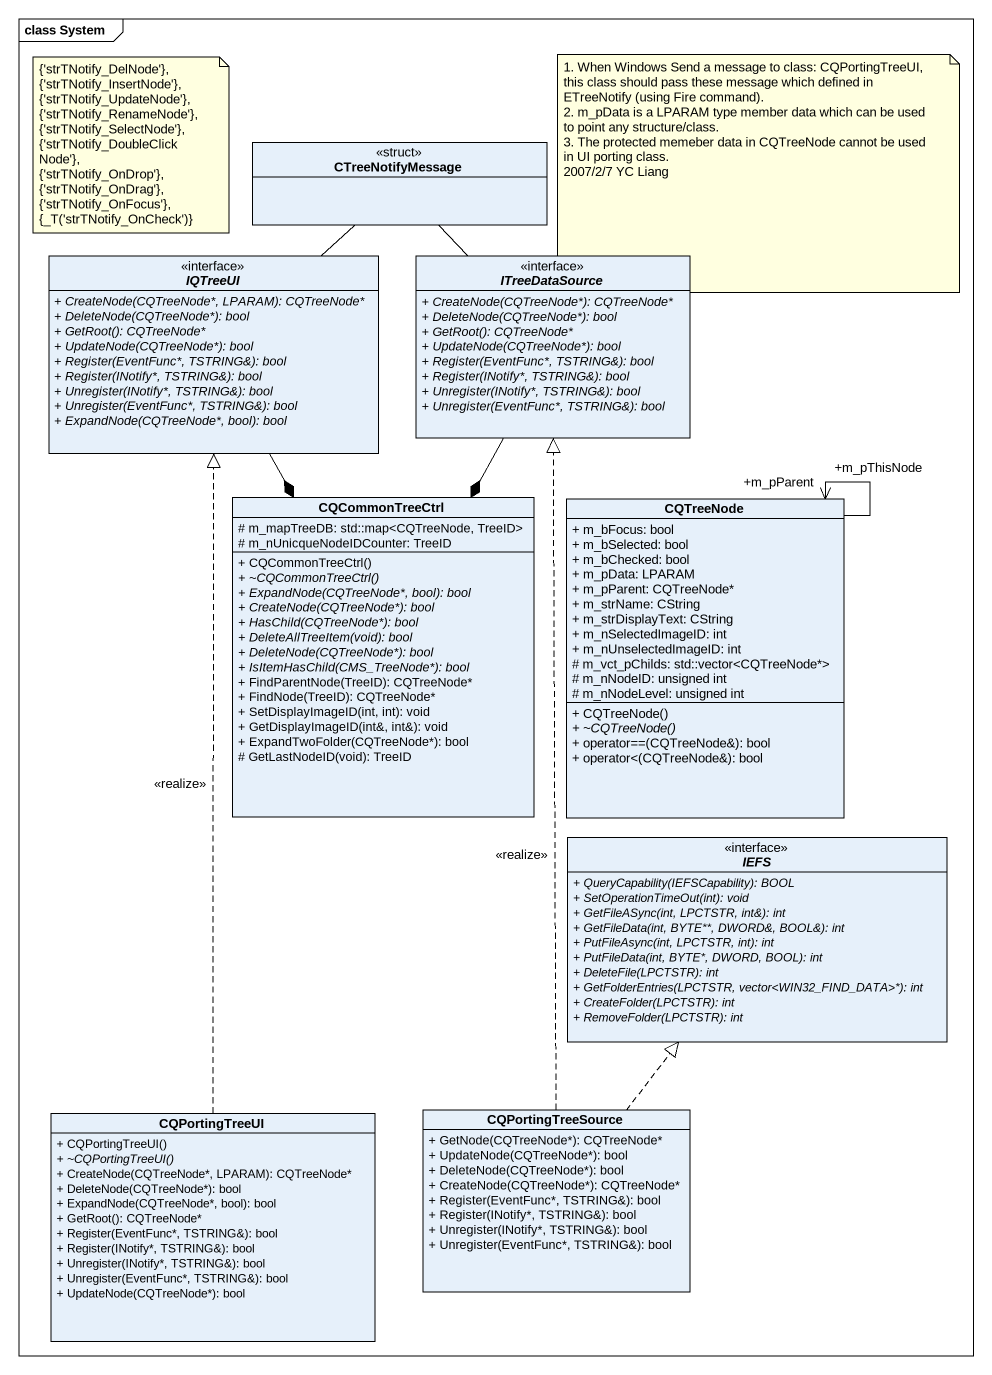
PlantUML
@startuml
mainframe class System
hide circle
hide empty members
skinparam classAttributeIconSize 0
class CTreeNotifyMessage <<struct>>
abstract class IQTreeUI <<interface>> {
  {abstract} + CreateNode(CQTreeNode*, LPARAM): CQTreeNode*
  {abstract} + DeleteNode(CQTreeNode*): bool
  {abstract} + GetRoot(): CQTreeNode*
  {abstract} + UpdateNode(CQTreeNode*): bool
  {abstract} + Register(EventFunc*, TSTRING&): bool
  {abstract} + Register(INotify*, TSTRING&): bool
  {abstract} + Unregister(INotify*, TSTRING&): bool
  {abstract} + Unregister(EventFunc*, TSTRING&): bool
  {abstract} + ExpandNode(CQTreeNode*, bool): bool
}
abstract class ITreeDataSource <<interface>> {
  {abstract} + CreateNode(CQTreeNode*): CQTreeNode*
  {abstract} + DeleteNode(CQTreeNode*): bool
  {abstract} + GetRoot(): CQTreeNode*
  {abstract} + UpdateNode(CQTreeNode*): bool
  {abstract} + Register(EventFunc*, TSTRING&): bool
  {abstract} + Register(INotify*, TSTRING&): bool
  {abstract} + Unregister(INotify*, TSTRING&): bool
  {abstract} + Unregister(EventFunc*, TSTRING&): bool
}
class CQCommonTreeCtrl {
  # m_mapTreeDB: std::map<CQTreeNode, TreeID>
  # m_nUnicqueNodeIDCounter: TreeID
  + CQCommonTreeCtrl()
  {abstract} + ~CQCommonTreeCtrl()
  {abstract} + ExpandNode(CQTreeNode*, bool): bool
  {abstract} + CreateNode(CQTreeNode*): bool
  {abstract} + HasChild(CQTreeNode*): bool
  {abstract} + DeleteAllTreeItem(void): bool
  {abstract} + DeleteNode(CQTreeNode*): bool
  {abstract} + IsItemHasChild(CMS_TreeNode*): bool
  + FindParentNode(TreeID): CQTreeNode*
  + FindNode(TreeID): CQTreeNode*
  + SetDisplayImageID(int, int): void
  + GetDisplayImageID(int&, int&): void
  + ExpandTwoFolder(CQTreeNode*): bool
  # GetLastNodeID(void): TreeID
}
class CQTreeNode {
  + m_bFocus: bool
  + m_bSelected: bool
  + m_bChecked: bool
  + m_pData: LPARAM
  + m_pParent: CQTreeNode*
  + m_strName: CString
  + m_strDisplayText: CString
  + m_nSelectedImageID: int
  + m_nUnselectedImageID: int
  # m_vct_pChilds: std::vector<CQTreeNode*>
  # m_nNodeID: unsigned int
  # m_nNodeLevel: unsigned int
  + CQTreeNode()
  {abstract} + ~CQTreeNode()
  + operator==(CQTreeNode&): bool
  + operator<(CQTreeNode&): bool
}
interface IEFS <<interface>> {
  {abstract} + QueryCapability(IEFSCapability): BOOL
  {abstract} + SetOperationTimeOut(int): void
  {abstract} + GetFileASync(int, LPCTSTR, int&): int
  {abstract} + GetFileData(int, BYTE**, DWORD&, BOOL&): int
  {abstract} + PutFileAsync(int, LPCTSTR, int): int
  {abstract} + PutFileData(int, BYTE*, DWORD, BOOL): int
  {abstract} + DeleteFile(LPCTSTR): int
  {abstract} + GetFolderEntries(LPCTSTR, vector<WIN32_FIND_DATA>*): int
  {abstract} + CreateFolder(LPCTSTR): int
  {abstract} + RemoveFolder(LPCTSTR): int
}
class CQPortingTreeUI {
  + CQPortingTreeUI()
  {abstract} + ~CQPortingTreeUI()
  + CreateNode(CQTreeNode*, LPARAM): CQTreeNode*
  + DeleteNode(CQTreeNode*): bool
  + ExpandNode(CQTreeNode*, bool): bool
  + GetRoot(): CQTreeNode*
  + Register(EventFunc*, TSTRING&): bool
  + Register(INotify*, TSTRING&): bool
  + Unregister(INotify*, TSTRING&): bool
  + Unregister(EventFunc*, TSTRING&): bool
  + UpdateNode(CQTreeNode*): bool
}
class CQPortingTreeSource {
  + GetNode(CQTreeNode*): CQTreeNode*
  + UpdateNode(CQTreeNode*): bool
  + DeleteNode(CQTreeNode*): bool
  + CreateNode(CQTreeNode*): CQTreeNode*
  + Register(EventFunc*, TSTRING&): bool
  + Register(INotify*, TSTRING&): bool
  + Unregister(INotify*, TSTRING&): bool
  + Unregister(EventFunc*, TSTRING&): bool
}
IQTreeUI -up- CTreeNotifyMessage
IQTreeUI --* CQCommonTreeCtrl
ITreeDataSource -up- CTreeNotifyMessage
ITreeDataSource --* CQCommonTreeCtrl
CQTreeNode --> "+m_pParent" CQTreeNode
CQTreeNode --> "+m_pThisNode" CQTreeNode
CQPortingTreeUI .up.|> IQTreeUI : <<realize>>
CQPortingTreeSource .up.|> ITreeDataSource : <<realize>>
CQPortingTreeSource .up.|> IEFS
note as N1
  {'strTNotify_DelNode'},
  {'strTNotify_InsertNode'},
  {'strTNotify_UpdateNode'},
  {'strTNotify_RenameNode'},
  {'strTNotify_SelectNode'},
  {'strTNotify_DoubleClickNode'},
  {'strTNotify_OnDrop'},
  {'strTNotify_OnDrag'},
  {'strTNotify_OnFocus'},
  {_T('strTNotify_OnCheck')}
end note
note as N2
  1. When Windows Send a message to class: CQPortingTreeUI, this class should pass these message which defined in ETreeNotify (using Fire command).
  2. m_pData is a LPARAM type member data which can be used to point any structure/class.
  3. The protected memeber data in CQTreeNode cannot be used in UI porting class.
  2007/2/7 YC Liang
end note
@enduml
